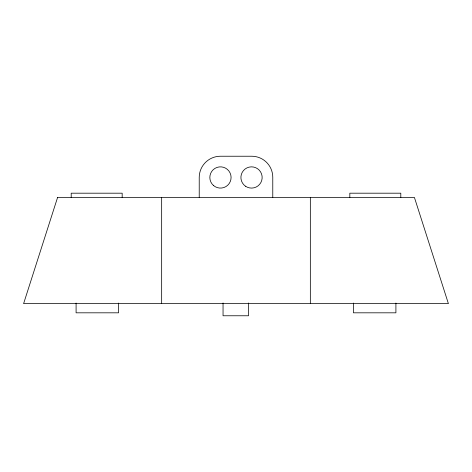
<?xml version="1.0" encoding="UTF-8"?>
<svg xmlns="http://www.w3.org/2000/svg" width="472" height="472" viewBox="0 0 472 472"><rect width="100%" height="100%" fill="white"/><g stroke="black" fill="none" stroke-linecap="round" stroke-linejoin="round"><path stroke-width="0.71" d="M400.799 197.609L400.799 193.19L349.823 193.19L349.823 197.609M395.908 303.065L395.908 312.818L353.428 312.818L353.428 303.065M310.34 197.438L310.34 303.638M272.775 197.438L272.775 177.295A21.063 21.063 0 0 0 251.706 156.232L220.465 156.232A21.24 21.24 0 0 0 199.225 177.472L199.225 197.438M248.537 302.977L248.537 315.768L223.049 315.768L223.049 302.977M161.66 197.438L161.66 303.638M122.177 197.609L122.177 193.19L71.201 193.19L71.201 197.609M118.572 303.065L118.572 312.818L76.092 312.818L76.092 303.065M57.584 197.438L23.6 303.638L448.4 303.638L414.416 197.438L57.584 197.438M245.54 186.239A10.62 10.62 0 0 0 262.125 178.274A10.62 10.62 0 0 0 246.933 167.896A10.62 10.62 0 0 0 245.54 186.239M213.545 185.531A10.62 10.62 0 0 0 230.902 179.437A10.62 10.62 0 0 0 216.949 167.448A10.62 10.62 0 0 0 213.545 185.531"/></g></svg>
